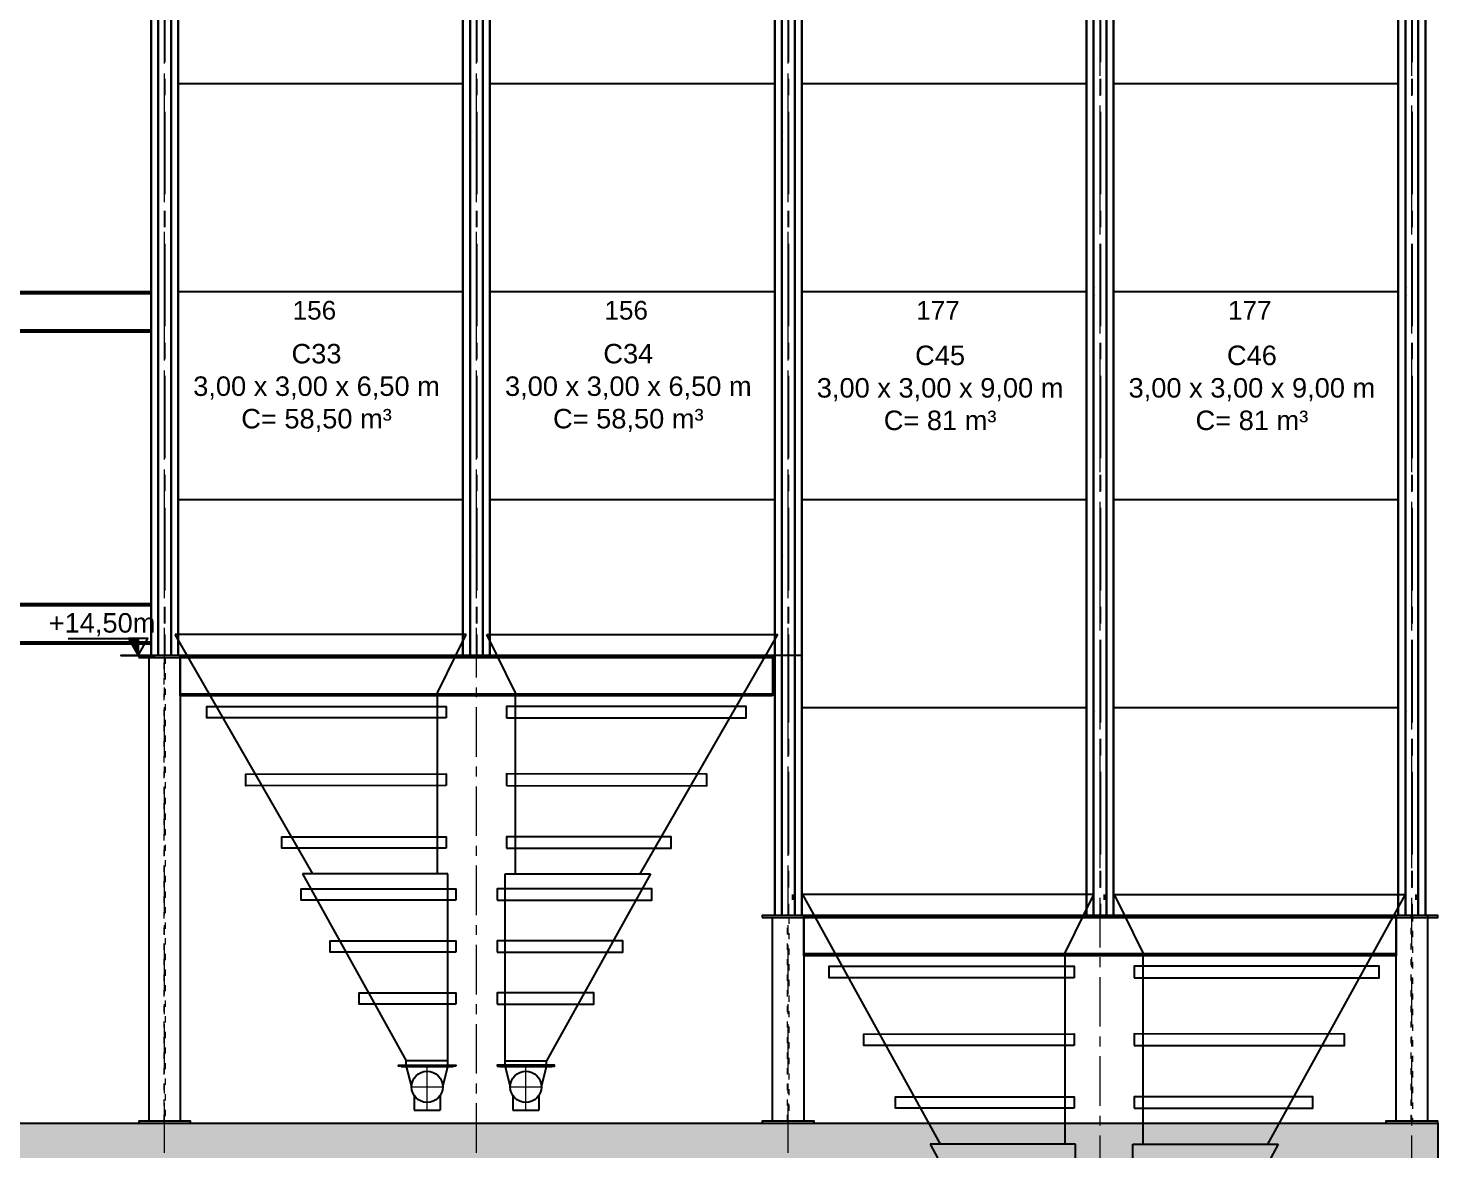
# Model space of a CAD drawing. Header units: millimetres. Extents: x 3220 to 226993, y 817 to 176024.
# Drawn here: x 159955 to 173518, y 87288 to 98075 of the extents above; entities that cross this region are included whole.
import ezdxf

# ---------------------------------------------------------------- set-up
doc = ezdxf.new("R2010")
doc.units = ezdxf.units.MM
doc.linetypes.add('ACAD_ISO03W100', pattern=[30, 12, -18])
doc.linetypes.add('AXES', pattern=[50.8, 31.75, -6.35, 6.35, -6.35])
for name, color, linetype, lineweight in [('Axe', 1, 'AXES', 9), ('Cache', 3, 'ACAD_ISO03W100', 13), ('DESSIN', 7, 'Continuous', 25)]:
    doc.layers.add(name, color=color, linetype=linetype, lineweight=lineweight)
doc.layers.add('Repère', color=76, linetype='Continuous')
doc.styles.add('ARIAL_BOLD', font='arial.ttf')
doc.styles.get("Standard").update_dxf_attribs({"font": 'arial.ttf'})

# ---------------------------------------------------------------- blocks, each defined once
blk = doc.blocks.new('silo 3x3x8.50 m')
at = {"layer": 'Axe', "lineweight": -3, "ltscale": 25}
for p, q in [((0, 7500), (0, 1000)), ((3000, 7500), (3000, 1000))]:
    blk.add_line(p, q, dxfattribs=at)
at = {"layer": 'DESSIN', "color": 4}
for p, q in [((3130, 7500), (-130, 7500)), ((-130, 1000), (-130, 7500)), ((-130, 7488), (-130, 1000)), ((-62, 1000), (-62, 7500)), ((-62, 7488), (-62, 1000)), ((62, 1000), (62, 7500)), ((62, 7488), (62, 1000)), ((130, 1000), (130, 7500)), ((130, 7488), (130, 1000)), ((2870, 1000), (2870, 7500)), ((2870, 7488), (2870, 1000)), ((2938, 1000), (2938, 7500)), ((2938, 7488), (2938, 1000)), ((3062, 1000), (3062, 7500)), ((3062, 7488), (3062, 1000)), ((3130, 1000), (3130, 7500)), ((3130, 7488), (3130, 1000)), ((130, 6500), (2870, 6500)), ((130, 4500), (2870, 4500)), ((130, 2500), (2870, 2500)), ((3130, 1000), (-130, 1000)), ((2910, 1000), (90, 1000))]:
    blk.add_line(p, q, dxfattribs=at)
at = {"layer": 'DESSIN'}
for p, q in [((2959, 6040), (2959, 6040)), ((2959, 5960), (2959, 5960)), ((2959, 1960), (2959, 1960))]:
    blk.add_line(p, q, dxfattribs=at)
blk = doc.blocks.new('cel3x3x9')
at = {"layer": 'Axe', "lineweight": -3, "ltscale": 25}
for p, q in [((0, 9000), (0, 0)), ((3000, 9000), (3000, 0))]:
    blk.add_line(p, q, dxfattribs=at)
at = {"layer": 'DESSIN', "color": 4}
for p, q in [((3130, 9000), (-130, 9000)), ((-130, 0), (-130, 9000)), ((-130, 8988), (-130, 0)), ((-62, 0), (-62, 9000)), ((-62, 8988), (-62, 0)), ((62, 0), (62, 9000)), ((62, 8988), (62, 0)), ((130, 0), (130, 9000)), ((130, 8988), (130, 0)), ((2870, 0), (2870, 9000)), ((2870, 8988), (2870, 0)), ((2938, 0), (2938, 9000)), ((2938, 8988), (2938, 0)), ((3062, 0), (3062, 9000)), ((3062, 8988), (3062, 0)), ((3130, 0), (3130, 9000)), ((3130, 8988), (3130, 0)), ((130, 8000), (2870, 8000)), ((130, 6000), (2870, 6000)), ((130, 4000), (2870, 4000)), ((130, 2000), (2870, 2000)), ((3130, 0), (-130, 0)), ((2910, 0), (90, 0))]:
    blk.add_line(p, q, dxfattribs=at)
at = {"layer": 'DESSIN'}
for p, q in [((2959, 6040), (2959, 6040)), ((2959, 5960), (2959, 5960)), ((2959, 1960), (2959, 1960))]:
    blk.add_line(p, q, dxfattribs=at)
blk = doc.blocks.new('section c-d')
h = blk.add_hatch()
h.set_pattern_fill('AR-CONC', color=256, scale=3)
h.set_pattern_definition([(50, (0, 2000), (546.554, -47.817), [57.15, -628.65]), (355, (0, 2000), (-105.73, 573.17), [45.72, -502.922]), (100.4514, (45.55, 1996), (440.824, 525.353), [48.57, -534.271]), (46.1842, (0, 2152.4), (813.237, -126.127), [85.725, -942.975]), (96.6356, (67.8, 2141.9), (712.212, 742.278), [72.855, -801.407]), (351.184, (0, 2152.4), (712.212, 742.278), [68.58, -754.38]), (21, (76.2, 2114.3), (454.843, -306.7956), [57.15, -628.65]), (326, (76.2, 2114.3), (185.406, 552.564), [45.72, -502.92]), (71.4514, (114.1, 2088.73), (640.249, 245.768), [48.57, -534.27]), (37.5, (0, 2000), (9.2658, 253.6651), [0, -496.824, 0, -510.54, 0, -504.825]), (7.5, (0, 2000), (200.459, 300.5417), [0, -291.084, 0, -485.394, 0, -192.405]), (327.5, (-169.93, 2000), (406.7718, -17.1862), [0, -190.5, 0, -594.36, 0, -788.67]), (317.5, (-246.13, 2000), (444.3875, 76.2795), [0, -247.65, 0, -394.716, 0, -560.07])])
h.paths.add_polyline_path([(0, 9500), (-250, 9500), (-250, 5000), (0, 5000)])
h.paths.add_polyline_path([(250, 9500), (0, 9500), (0, 5000), (250, 5000)])
h.paths.add_polyline_path([(0, 10000), (-250, 10000), (-250, 9500), (0, 9500)])
h.paths.add_polyline_path([(3000, 10000), (0, 10000), (0, 9500), (250, 9500), (3000, 9500)])
h.paths.add_polyline_path([(6000, 10000), (3000, 10000), (3000, 9500), (6000, 9500)])
h.paths.add_polyline_path([(9000, 10000), (6000, 10000), (6000, 9500), (9000, 9500)])
h.paths.add_polyline_path([(12000, 10000), (9000, 10000), (9000, 9500), (12000, 9500)])
h.paths.add_polyline_path([(15000, 10000), (12000, 10000), (12000, 9500), (15000, 9500)])
h.paths.add_polyline_path([(24000, 10000), (15000, 10000), (15000, 9500), (15250, 9500), (17750, 9500), (24000, 9500)])
h.paths.add_polyline_path([(24000, 9500), (23750, 9500), (23750, 5000), (24000, 5000)])
h.paths.add_polyline_path([(24250, 9500), (24000, 9500), (24000, 5000), (24250, 5000)])
h.paths.add_polyline_path([(24250, 10000), (24000, 10000), (24000, 9500), (24250, 9500)])
for points in [[(11870, 17610), (6130, 17610), (6130, 18000), (11870, 18000)], [(6130, 17981), (11870, 17981), (11870, 17629), (6130, 17629)], [(11870, 14610), (6130, 14610), (6130, 15000), (11870, 15000)], [(6130, 14981), (11870, 14981), (11870, 14629), (6130, 14629)], [(11750, 14480), (12250, 14480), (12250, 14500), (11750, 14500)], [(12150, 10020), (11850, 10020), (11850, 14480), (12150, 14480)], [(17850, 14110), (12150, 14110), (12150, 14500), (17850, 14500)], [(12150, 14481), (17850, 14481), (17850, 14129), (12150, 14129)], [(17750, 11980), (18250, 11980), (18250, 12000), (17750, 12000)], [(18150, 10020), (17850, 10020), (17850, 11980), (18150, 11980)], [(23850, 11610), (18150, 11610), (18150, 12000), (23850, 12000)], [(18150, 11981), (23850, 11981), (23850, 11629), (18150, 11629)], [(23750, 11980), (24250, 11980), (24250, 12000), (23750, 12000)], [(11750, 10000), (12250, 10000), (12250, 10020), (11750, 10020)], [(17750, 10000), (18250, 10000), (18250, 10020), (17750, 10020)], [(23750, 10000), (24250, 10000), (24250, 10020), (23750, 10020)]]:
    blk.add_lwpolyline(points, close=True)
for points in [[(24150, 12000), (24150, 10020), (23850, 10020), (23850, 12000)], [(-250, 5000), (-250, 10000), (24250, 10000), (24250, 4000)]]:
    blk.add_lwpolyline(points)
at = {"layer": 'Axe', "ltscale": 15}
for p, q in [((12000, -4000), (12000, 33324)), ((15000, -4000), (15000, 33324)), ((18000, -4000), (18000, 33324)), ((21000, -500), (21000, 33324)), ((24000, -500), (24000, 33324))]:
    blk.add_line(p, q, dxfattribs=at)
at = {"layer": 'Cache', "ltscale": 5}
for points in [[(11994, 14480), (12006, 14480), (12006, 10020), (11994, 10020)], [(17994, 11980), (18006, 11980), (18006, 10020), (17994, 10020)]]:
    blk.add_lwpolyline(points, close=True, dxfattribs=at)
blk.add_lwpolyline([(24006, 12000), (24006, 10020), (23994, 10020), (23994, 12000)], dxfattribs=at)
at = {"color": 2}
for p in [(12000, 13500), (15000, 13500)]:
    blk.add_blockref('silo 3x3x8.50 m', p, dxfattribs=at)
for p in [(18000, 12000), (21000, 12000)]:
    blk.add_blockref('cel3x3x9', p)
blk = doc.blocks.new('cone presse L')
at = {"color": 1}
for p, q in [((-3000, 0), (-3000, -50)), ((0, 0), (0, -50))]:
    blk.add_line(p, q, dxfattribs=at)
at = {"color": 4}
for p, q in [((-100, 0), (-2900, 0)), ((-1575, -2300), (-2900, 0)), ((-375, -560), (-100, 0)), ((-375, -1845), (-375, -560)), ((-375, -2300), (-375, -1845)), ((-275, -2300), (-1675, -2300)), ((-1675, -2300), (-675, -4100)), ((-275, -4100), (-275, -2300)), ((-675, -4140), (-675, -4100)), ((-275, -4100), (-675, -4100)), ((-275, -4140), (-275, -4100))]:
    blk.add_line(p, q, dxfattribs=at)
for points in [[(-290, -800), (-2595, -800), (-2595, -690), (-290, -690)], [(-290, -1450), (-2218, -1453), (-2218, -1343), (-290, -1340)], [(-290, -2055), (-1872, -2055), (-1872, -1945), (-290, -1945)], [(-200, -2555), (-1686, -2555), (-1686, -2445), (-200, -2445)], [(-200, -3055), (-1408, -3055), (-1408, -2945), (-200, -2945)], [(-200, -3555), (-1130, -3555), (-1130, -3445), (-200, -3445)], [(-200, -4150), (-750, -4150), (-750, -4140), (-200, -4140)]]:
    blk.add_lwpolyline(points, close=True, dxfattribs=at)
blk = doc.blocks.new('cone produit finie')
at = {"color": 1}
for p, q in [((-3000, 0), (-3000, -50)), ((0, 0), (0, -50))]:
    blk.add_line(p, q, dxfattribs=at)
at = {"color": 4}
for p, q in [((-100, 0), (-2900, 0)), ((-1575, -2400), (-2900, 0)), ((-375, -560), (-100, 0)), ((-375, -1845), (-375, -560)), ((-375, -2400), (-375, -1845)), ((-275, -2400), (-1675, -2400)), ((-1675, -2400), (-675, -4250)), ((-275, -4250), (-275, -2400)), ((-675, -4290), (-675, -4250)), ((-275, -4250), (-675, -4250)), ((-275, -4290), (-275, -4250))]:
    blk.add_line(p, q, dxfattribs=at)
for points in [[(-290, -800), (-2645, -800), (-2645, -690), (-290, -690)], [(-290, -1450), (-2313, -1453), (-2313, -1343), (-290, -1340)], [(-290, -2055), (-2008, -2055), (-2008, -1945), (-290, -1945)], [(-200, -2655), (-1618, -2655), (-1618, -2545), (-200, -2545)], [(-200, -3155), (-1366, -3155), (-1366, -3045), (-200, -3045)], [(-200, -3655), (-1114, -3655), (-1114, -3545), (-200, -3545)], [(-200, -4300), (-750, -4300), (-750, -4290), (-200, -4290)]]:
    blk.add_lwpolyline(points, close=True, dxfattribs=at)
blk = doc.blocks.new('157.1 L')
for p, q in [((-250, 0), (250, 0)), ((-250, 0), (-250, -5)), ((250, 0), (250, -5)), ((-250, -5), (250, -5)), ((-200, -5), (-150, -200, 0)), ((150, -200, 0), (200, -5)), ((-125, -283, 0), (-125, -425)), ((125, -283, 0), (125, -425)), ((-125, -425), (125, -425))]:
    blk.add_line(p, q)
blk.add_circle((0, -200, 0), 150)
at = {"layer": 'Axe', "ltscale": 30}
for p, q in [((0, -425), (0, 0)), ((-150, -200, 0), (150, -200, 0))]:
    blk.add_line(p, q, dxfattribs=at)
blk = doc.blocks.new('niveau')
h = blk.add_hatch(color=1)
h.dxf.hatch_style = 1
h.paths.add_polyline_path([(0, 164), (-93, 164), (0, 0)])
at = {"color": 1}
blk.add_line((0, 164), (0, 0), dxfattribs=at)
blk.add_lwpolyline([(-674, 164), (-93, 164), (0, 0), (93, 164), (-93, 164), (0, 0), (-165, 0), (165, 0)], dxfattribs=at)

msp = doc.modelspace()

# ---------------------------------------------------------------- block references
at = {"color": 2}
msp.add_blockref('section c-d', (149268.2, 77542.4), dxfattribs=at)
for name, p in [('cone presse L', (164268.2, 92242.4)), ('niveau', (161013, 92042.4)), ('cone produit finie', (170308.2, 89742.4)), ('157.1 L', (163793.2, 88092.5)), ('157.1 L', (164743.2, 88092.5))]:
    msp.add_blockref(name, p)
at = {"xscale": -1}
for name, p in [('cone presse L', (164268.2, 92242.4)), ('cone produit finie', (170308.2, 89742.4))]:
    msp.add_blockref(name, p, dxfattribs=at)

# ---------------------------------------------------------------- texts
at = {"color": 30, "char_height": 187.5, "width": 3156.781, "attachment_point": 5, "style": 'ARIAL_BOLD'}
for s, insert in [('C33\\P3,00 x 3,00 x 6,50 m\\PC= 58,50 m³', (162729.4, 94615)), ('C34\\P3,00 x 3,00 x 6,50 m\\PC= 58,50 m³', (165729.4, 94615)), ('C45\\P3,00 x 3,00 x 9,00 m\\PC= 81 m³', (168729.4, 94615)), ('C46\\P3,00 x 3,00 x 9,00 m\\PC= 81 m³', (171729.4, 94615))]:
    msp.add_mtext(s, dxfattribs=dict(at, insert=insert))
at = {"color": 6, "insert": (160666, 92338.4), "char_height": 187.5, "attachment_point": 5, "style": 'ARIAL_BOLD'}
msp.add_mtext('{\\C1;+14,50m}', dxfattribs=at)
at = {"layer": 'Repère', "char_height": 180, "attachment_point": 1}
for s, insert in [('156', (162499.2, 95452.6)), ('156', (165499.2, 95452.6)), ('177', (168499.2, 95452.6)), ('177', (171499.2, 95452.6))]:
    msp.add_mtext_dynamic_manual_height_columns(s, width=631.382, gutter_width=12.5, heights=[0], dxfattribs=dict(at, insert=insert))

doc.saveas('drawing.dxf')
